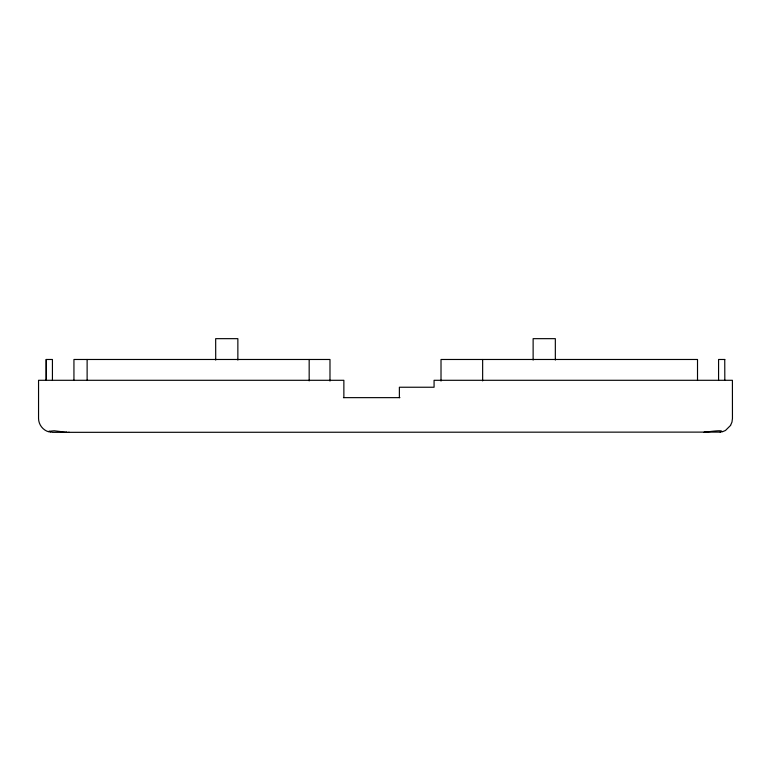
<?xml version="1.0" encoding="UTF-8"?>
<svg xmlns="http://www.w3.org/2000/svg" width="771" height="771" viewBox="0 0 771 771"><rect width="100%" height="100%" fill="white"/><g stroke="black" fill="none" stroke-linecap="round" stroke-linejoin="round"><path stroke-width="1.16" d="M730.551 425.399L731.978 422.055L732.45 418.46L732.411 380.296L434.073 380.296L434.073 387.235L399.378 387.235L399.378 397.643M705.879 432.107C707.518 431.876 726.349 429.235 720.21 432.107M730.59 425.399L725.472 430.478L722.119 431.866M720.606 432.049L721.964 431.336M704.434 432.271L703.952 432.338L705.918 432.107M720.259 432.107L52.428 432.338L48.958 431.355M68.378 432.338L69.419 432.338M724.817 359.479L718.572 359.479L718.572 380.296M343.442 397.643L399.918 397.643M66.566 432.271L67.048 432.338L54.163 430.787L48.987 431.336L50.356 432.049M48.833 431.866C42.916 430.247 38.589 424.599 38.55 418.46L38.55 380.296L343.866 380.296L343.866 397.643M724.75 359.479L724.817 380.296M697.514 380.296L697.514 359.479L441.012 359.479L441.012 381.057M555.332 360.047L555.332 338.662L533.127 338.662L533.127 360.076M482.646 359.479L482.646 380.893M329.988 381.057L329.988 359.479L73.939 359.479L73.939 380.296M309.171 359.479L309.171 380.893M237.863 360.076L237.863 338.662L215.668 338.662L215.716 360.076M87.123 359.479L87.123 380.296M52.428 380.296L52.428 359.479L46.183 359.479L46.183 380.296M46.25 359.479L46.25 380.296"/></g></svg>
